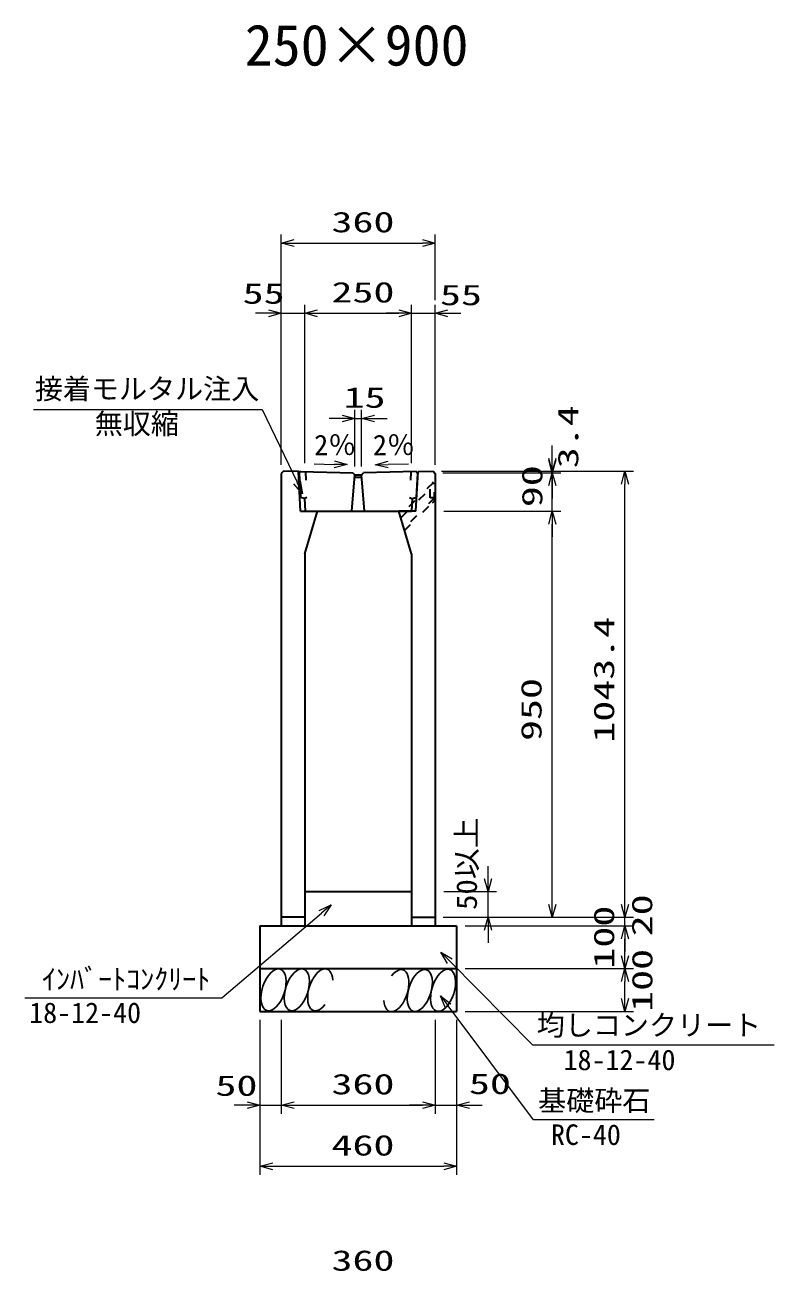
# Model space of a CAD drawing. Units: millimetres on the paper. Extents: x 15 to 1218, y 7 to 859.
# Drawn here: x 337.5 to 425.1, y 277.2 to 422.9 of the extents above; entities that cross this region are included whole.
import ezdxf
from ezdxf.enums import TextEntityAlignment as Align

# ---------------------------------------------------------------- set-up
doc = ezdxf.new("R2010")
doc.units = ezdxf.units.MM
doc.linetypes.add('USER1', pattern=[3, 1, -2])
for name, color, linetype, lineweight in [('D-STR-DIM（寸法）', 7, 'Continuous', 13), ('D-STR-HTXT(均しCON-旗)', 7, 'Continuous', 13), ('D-STR-HTXT(基礎砕石-旗)', 7, 'Continuous', 13), ('D-STR-HTXT（旗上げ）', 7, 'Continuous', 13), ('D-STR-STRF(グリ)', 7, 'Continuous', 25), ('D-STR（構造物）', 1, 'Continuous', 35)]:
    doc.layers.add(name, color=color, linetype=linetype, lineweight=lineweight)
doc.layers.add('D-STR-TXT(文字)', color=7, linetype='Continuous')
doc.styles.add('ＭＳ ゴシック', font='')
doc.styles.get('ＭＳ ゴシック').set_extended_font_data('MS Gothic')

# ---------------------------------------------------------------- blocks, each defined once
blk = doc.blocks.new('_Open30')
at = {"color": 7, "linetype": 'Continuous', "lineweight": 13}
for p, q in [((-1, 0.2679), (0, 0)), ((0, 0), (-1, -0.2679)), ((0, 0), (-1, 0))]:
    blk.add_line(p, q, dxfattribs=at)

msp = doc.modelspace()

# ---------------------------------------------------------------- linework, layer by layer
at = {"layer": 'D-STR-DIM（寸法）'}
for p, q in [((367.45, 390.197), (367.45, 398.405)), ((385.45, 390.715), (385.45, 398.405)), ((368.95, 397.405), (383.95, 397.405)), ((365.95, 389.197), (364.45, 389.197)), ((367.45, 371.465), (367.45, 390.197)), ((367.45, 389.197), (370.2, 389.197)), ((370.2, 371.66), (370.2, 390.197)), ((370.2, 371.66), (370.2, 390.197)), ((371.7, 389.197), (373.2, 389.197)), ((371.7, 389.197), (381.2, 389.197)), ((381.2, 389.197), (379.7, 389.197)), ((382.7, 371.66), (382.7, 390.197)), ((382.7, 371.66), (382.7, 390.197)), ((382.7, 389.197), (385.45, 389.197)), ((385.45, 371.465), (385.45, 390.197)), ((386.95, 389.197), (388.45, 389.197)), ((376.056, 371.291), (376.056, 377.885)), ((376.847, 371.275), (376.847, 377.885)), ((374.556, 376.885), (373.056, 376.885)), ((376.056, 376.885), (376.847, 376.885)), ((378.347, 376.885), (379.847, 376.885)), ((399.154, 372.21), (399.154, 373.71)), ((399.154, 372.047), (399.154, 373.547)), ((371.291, 371.568), (373.652, 371.52)), ((382.311, 371.55), (379.95, 371.503)), ((386.2, 370.71), (400.154, 370.71)), ((386.366, 370.547), (400.154, 370.547)), ((386.366, 370.547), (400.154, 370.547)), ((387.2, 370.71), (408.652, 370.71)), ((399.154, 370.547), (399.154, 370.71)), ((399.154, 366.042), (399.154, 370.547)), ((399.154, 369.047), (399.154, 367.547)), ((407.652, 320.042), (407.652, 369.21)), ((386.45, 366.042), (400.154, 366.042)), ((386.45, 366.042), (400.154, 366.042)), ((399.154, 320.042), (399.154, 364.542)), ((399.154, 364.542), (399.154, 363.042)), ((391.639, 323.042), (391.639, 324.542)), ((386.45, 321.542), (392.639, 321.542)), ((391.639, 318.542), (391.639, 321.542)), ((407.652, 320.042), (407.652, 321.542)), ((386.37, 318.542), (408.652, 318.542)), ((386.45, 318.542), (408.652, 318.542)), ((386.45, 318.542), (400.154, 318.542)), ((386.45, 318.542), (392.639, 318.542)), ((407.652, 317.542), (407.652, 318.542)), ((388.95, 317.542), (408.652, 317.542)), ((388.95, 317.542), (408.652, 317.542)), ((391.639, 317.042), (391.639, 315.542)), ((407.652, 314.042), (407.652, 316.042)), ((407.652, 316.042), (407.652, 314.542)), ((388.95, 312.542), (408.652, 312.542)), ((388.95, 312.542), (408.652, 312.542)), ((407.652, 309.042), (407.652, 311.042)), ((364.95, 306.542), (364.95, 295.575)), ((367.45, 306.542), (367.45, 295.575)), ((385.45, 306.542), (385.45, 295.575)), ((387.95, 306.542), (387.95, 295.575)), ((388.95, 307.542), (408.652, 307.542)), ((364.95, 305.542), (364.95, 288.417)), ((367.45, 305.542), (367.45, 295.575)), ((385.45, 305.542), (385.45, 295.575)), ((387.95, 305.542), (387.95, 288.417)), ((363.45, 296.575), (361.95, 296.575)), ((364.95, 296.575), (367.45, 296.575)), ((368.95, 296.575), (370.45, 296.575)), ((368.95, 296.575), (383.95, 296.575)), ((383.95, 296.575), (382.45, 296.575)), ((385.45, 296.575), (387.95, 296.575)), ((389.45, 296.575), (390.95, 296.575)), ((366.45, 289.417), (386.45, 289.417))]:
    msp.add_line(p, q, dxfattribs=at)
at = {"layer": 'D-STR-HTXT(均しCON-旗)'}
for points in [[(337.457, 309.111), (360.491, 309.111), (372.148, 319.022)], [(425.098, 303.594), (396.89, 303.594), (387.167, 313.411)]]:
    msp.add_lwpolyline(points, dxfattribs=at)
at = {"layer": 'D-STR-HTXT(基礎砕石-旗)'}
msp.add_lwpolyline([(411.071, 294.845), (396.968, 294.845), (386.964, 308.171)], dxfattribs=at)
at = {"layer": 'D-STR-HTXT（旗上げ）'}
msp.add_lwpolyline([(338.477, 377.931), (365.197, 377.931), (369.291, 369.421)], dxfattribs=at)
at = {"layer": 'D-STR-STRF(グリ)'}
for centre, major_axis in [((366.544, 310.065), (0.79, 2.421)), ((369.266, 310.065), (0.79, 2.421)), ((383.654, 309.984), (-0.771, -2.427)), ((386.375, 310.006), (-0.771, -2.427))]:
    msp.add_ellipse(centre, major_axis=major_axis, ratio=0.5139, dxfattribs=at)
for centre, major_axis in [((372.006, 310.065), (0.79, 2.421)), ((380.913, 309.963), (-0.771, -2.427))]:
    msp.add_ellipse(centre, major_axis=major_axis, ratio=0.5139, start_param=5.3575563, end_param=10.3750652, dxfattribs=at)
at = {"layer": 'D-STR（構造物）'}
for p, q in [((367.7, 370.71), (367.45, 370.465)), ((367.45, 370.465), (367.45, 317.542)), ((369.534, 370.512), (369.687, 367.664)), ((369.686, 370.67), (375.825, 370.547)), ((375.7, 366.042), (376.054, 370.292)), ((375.825, 370.547), (376.056, 370.292)), ((376.055, 370.292), (376.844, 370.292)), ((376.844, 370.292), (376.777, 370.042)), ((376.844, 370.292), (377.075, 370.547)), ((377.2, 366.042), (376.845, 370.292)), ((383.213, 370.67), (377.075, 370.547)), ((383.2, 366.042), (383.45, 370.674)), ((383.366, 370.512), (383.212, 367.664)), ((383.45, 370.674), (385.2, 370.71)), ((385.2, 370.71), (385.45, 370.465)), ((385.45, 370.465), (385.45, 317.542)), ((370.145, 367.542), (369.687, 367.664)), ((370.145, 367.542), (370.225, 366.042)), ((382.755, 367.542), (382.674, 366.042)), ((382.755, 367.542), (383.212, 367.664)), ((369.7, 366.042), (371.7, 366.042)), ((370.2, 361.042), (371.7, 366.042)), ((370.225, 366.042), (382.674, 366.042)), ((382.7, 361.042), (381.2, 366.042)), ((383.2, 366.042), (381.2, 366.042)), ((370.2, 361.042), (370.2, 317.542)), ((382.7, 361.042), (382.7, 317.542)), ((370.2, 321.542), (382.7, 321.542)), ((370.2, 318.542), (367.45, 318.542)), ((367.45, 318.542), (367.45, 317.542)), ((370.2, 318.542), (370.2, 317.542)), ((382.7, 318.542), (385.45, 318.542)), ((382.7, 318.542), (382.7, 317.542)), ((385.45, 318.542), (385.45, 317.542)), ((364.95, 317.542), (387.95, 317.542)), ((364.95, 317.542), (364.95, 307.542)), ((387.95, 317.542), (387.95, 307.542)), ((364.95, 312.542), (387.95, 312.542)), ((364.95, 307.542), (387.95, 307.542))]:
    msp.add_line(p, q, dxfattribs=at)
at = {"layer": 'D-STR（構造物）', "linetype": 'USER1'}
for p, q in [((370.284, 370.658), (370.436, 367.663)), ((382.616, 370.658), (382.463, 367.664)), ((385.2, 369.37), (381.355, 365.525)), ((381.435, 365.256), (385.375, 369.195)), ((385.375, 369.195), (385.127, 369.443)), ((385.375, 367.265), (385.375, 369.195)), ((370.436, 367.663), (370.145, 367.542)), ((385.375, 367.61), (381.801, 364.036)), ((382.46, 367.664), (382.755, 367.542)), ((384.875, 367.61), (384.875, 368.695)), ((385.375, 367.61), (384.875, 367.61)), ((381.875, 363.791), (385.375, 367.29)), ((385.127, 367.018), (385.375, 367.265))]:
    msp.add_line(p, q, dxfattribs=at)
at = {"layer": 'D-STR（構造物）'}
for points in [[(369.7, 366.042), (369.45, 370.674), (367.7, 370.71)], [(376.055, 370.293), (376.122, 370.042), (376.777, 370.042)]]:
    msp.add_lwpolyline(points, dxfattribs=at)
for centre, start, end in [((369.683, 370.52), 88.85156, 183.08978), ((383.216, 370.52), 356.91022, 91.14844)]:
    msp.add_arc(centre, 0.15, start, end, dxfattribs=at)

# ---------------------------------------------------------------- block references
at = {"layer": 'D-STR-DIM（寸法）', "xscale": 1.5, "yscale": 1.5}
for p, rotation in [((367.45, 397.405), 180), ((370.2, 389.197), 180), ((370.2, 389.197), 180), ((385.45, 389.197), 180), ((376.847, 376.885), 180), ((375.152, 371.49), 358.85424), ((378.45, 371.473), 181.14576), ((399.154, 370.71), 270), ((399.154, 370.547), 270), ((399.154, 370.547), 90), ((407.652, 370.71), 90), ((399.154, 366.042), 90), ((399.154, 366.042), 90), ((391.639, 321.542), 270), ((399.154, 318.542), 270), ((407.652, 318.542), 270), ((407.652, 318.542), 270), ((391.639, 318.542), 90), ((407.652, 317.542), 90), ((407.652, 317.542), 90), ((407.652, 312.542), 270), ((407.652, 312.542), 90), ((407.652, 307.542), 270), ((367.45, 296.575), 180), ((367.45, 296.575), 180), ((387.95, 296.575), 180), ((364.95, 289.417), 180)]:
    msp.add_blockref('_Open30', p, dxfattribs=dict(at, rotation=rotation))
for p in [(385.45, 397.405), (367.45, 389.197), (382.7, 389.197), (382.7, 389.197), (376.056, 376.885), (364.95, 296.575), (385.45, 296.575), (385.45, 296.575), (387.95, 289.417)]:
    msp.add_blockref('_Open30', p, dxfattribs=at)
at = {"layer": 'D-STR-HTXT(均しCON-旗)', "xscale": 1.5, "yscale": 1.5}
for p, rotation in [((373.291, 319.993), 40.37163), ((386.111, 314.477), 134.72505)]:
    msp.add_blockref('_Open30', p, dxfattribs=dict(at, rotation=rotation))
at = {"layer": 'D-STR-HTXT(基礎砕石-旗)', "xscale": 1.5, "yscale": 1.5, "rotation": 126.89552}
msp.add_blockref('_Open30', (386.063, 309.37), dxfattribs=at)
at = {"layer": 'D-STR-HTXT（旗上げ）', "xscale": 1.5, "yscale": 1.5, "rotation": 295.69073}
msp.add_blockref('_Open30', (369.941, 368.069), dxfattribs=at)

# ---------------------------------------------------------------- texts
at = {"layer": 'D-STR-DIM（寸法）', "style": 'ＭＳ ゴシック', "width": 1.5}
for s, p in [('360', (373.325, 397.943)), ('55', (362.931, 389.591)), ('250', (373.325, 389.734)), ('55', (386.015, 389.42)), ('15', (374.739, 377.422)), ('50', (359.752, 296.942)), ('360', (373.325, 297.112)), ('50', (389.402, 297.149)), ('460', (373.325, 289.955)), ('360', (373.325, 276.481))]:
    msp.add_text(s, height=2.405, dxfattribs=at).set_placement(p, align=Align.BOTTOM_LEFT)
at = {"layer": 'D-STR-DIM（寸法）', "style": 'ＭＳ ゴシック'}
for s, width, p in [('3.4', 1.5, (402.918, 371.071)), ('90', 1.5, (398.711, 366.516)), ('1043.4', 1.5, (407.115, 338.966)), ('950', 1.5, (398.617, 339.167)), ('50以上', 1.1, (391.057, 319.405)), ('20', 1.5, (411.567, 316.323)), ('100', 1.5, (407.115, 312.542)), ('100', 1.5, (411.587, 307.486))]:
    msp.add_text(s, height=2.405, rotation=90, dxfattribs=dict(at, width=width)).set_placement(p, align=Align.BOTTOM_LEFT)
for rotation, p in [(0.01, (371.298, 371.865)), (359.99, (378.166, 371.862))]:
    msp.add_text('2％', height=2.405, rotation=rotation, dxfattribs=at).set_placement(p, align=Align.BOTTOM_LEFT)
at = {"layer": 'D-STR-HTXT(均しCON-旗)', "style": 'ＭＳ ゴシック'}
for s, p in [('ｲﾝﾊﾞｰﾄｺﾝｸﾘｰﾄ', (339.46, 309.395)), ('18-12-40', (337.954, 305.46)), ('均しコンクリート', (397.337, 304.005)), ('18-12-40', (400.471, 299.943))]:
    msp.add_text(s, height=2.405, dxfattribs=at).set_placement(p, align=Align.BOTTOM_LEFT)
at = {"layer": 'D-STR-HTXT(基礎砕石-旗)', "style": 'ＭＳ ゴシック'}
for s, p in [('基礎砕石', (397.503, 295.179)), ('RC-40', (398.991, 291.194))]:
    msp.add_text(s, height=2.405, dxfattribs=at).set_placement(p, align=Align.BOTTOM_LEFT)
at = {"layer": 'D-STR-HTXT（旗上げ）', "style": 'ＭＳ ゴシック'}
for s, p in [('接着モルタル注入', (338.622, 378.434)), ('無収縮', (345.625, 374.357))]:
    msp.add_text(s, height=2.405, dxfattribs=at).set_placement(p, align=Align.BOTTOM_LEFT)
at = {"layer": 'D-STR-TXT(文字)', "style": 'ＭＳ ゴシック'}
msp.add_text('250×900', height=4.811, dxfattribs=at).set_placement((363.171, 416.721), align=Align.BOTTOM_LEFT)

doc.saveas('drawing.dxf')
